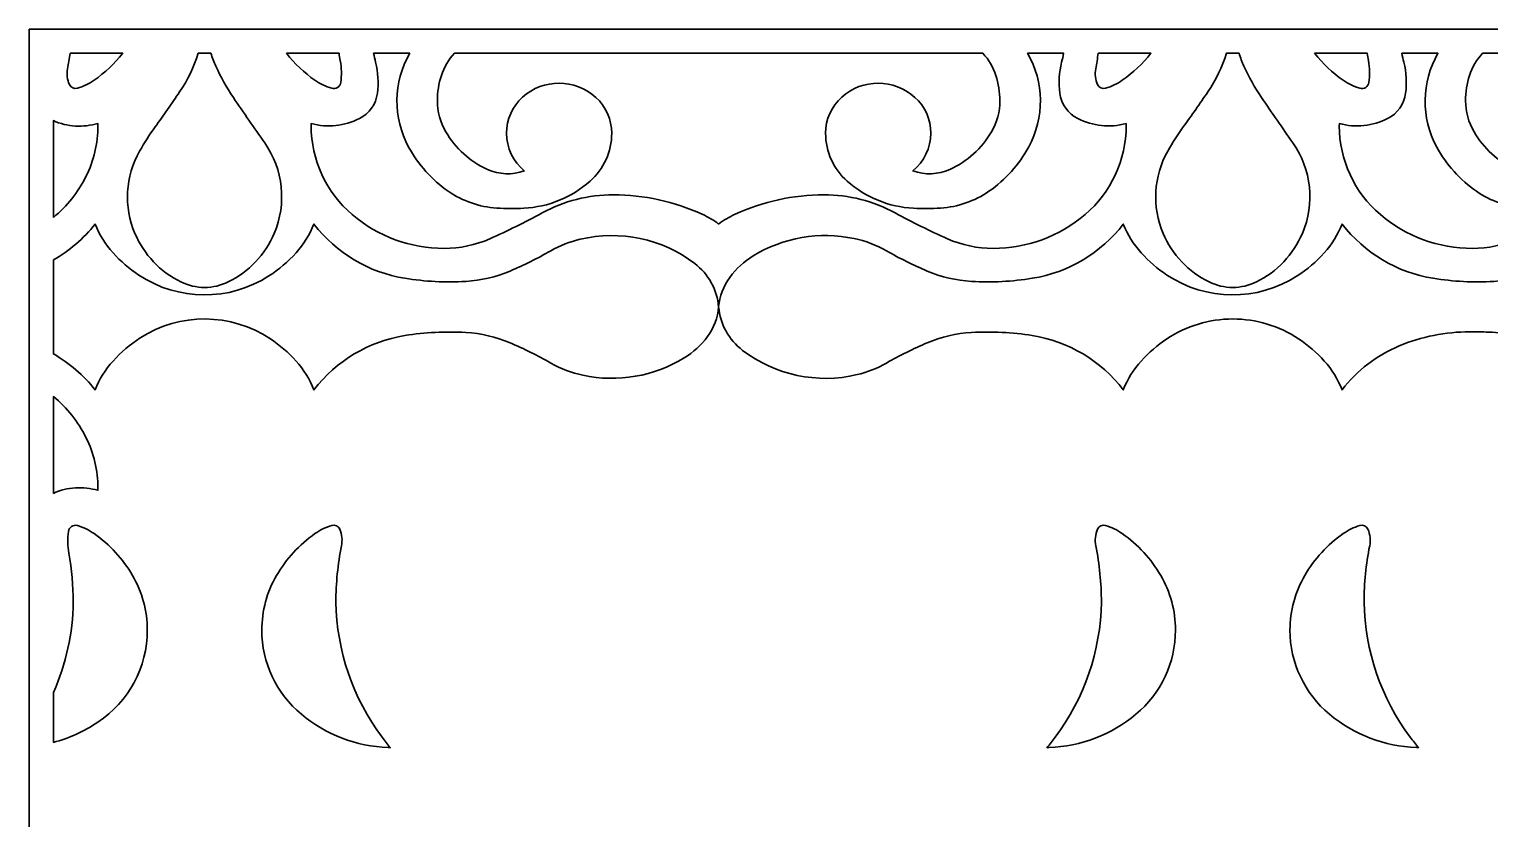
# Model space of a CAD drawing. Header units: centimetres. Extents: x -14.1 to -3.5, y -9 to -3.3.
# Drawn here: x -14.12 to -8.83, y -6.14 to -3.28 of the extents above; entities that cross this region are included whole.
import ezdxf

# ---------------------------------------------------------------- set-up
doc = ezdxf.new("R2010")
doc.units = ezdxf.units.CM
doc.header["$MEASUREMENT"] = 0
doc.layers.add('layer 1', color=7, linetype='Continuous')

msp = doc.modelspace()

# ---------------------------------------------------------------- linework, layer by layer
at = {"layer": 'layer 1', "lineweight": 30}
for points, knots in [([(-3.54042, -3.27541), (-3.54042, -3.27541), (-3.54042, -9.00021), (-3.54042, -9.00021), (-3.54042, -9.00021), (-3.54042, -9.00021), (-14.12141, -9.00021), (-14.12141, -9.00021), (-14.12141, -9.00021), (-14.12141, -9.00021), (-14.12141, -3.27541), (-14.12141, -3.27541), (-14.12141, -3.27541), (-14.12141, -3.27541), (-3.54042, -3.27541), (-3.54042, -3.27541)], [0, 0, 0, 0, 0.2, 0.2, 0.2, 0.2, 0.4, 0.4, 0.4, 0.4, 0.6, 0.6, 0.6, 0.6, 1, 1, 1, 1]), ([(-13.97342, -3.36284), (-13.97635, -3.38169), (-13.97945, -3.40051), (-13.98272, -3.4193), (-13.98272, -3.4193), (-13.98606, -3.4385), (-13.9837, -3.45825), (-13.97594, -3.47612), (-13.97594, -3.47612), (-13.97104, -3.48738), (-13.95854, -3.49322), (-13.94676, -3.48974), (-13.94676, -3.48974), (-13.92513, -3.48335), (-13.90469, -3.47348), (-13.88624, -3.4605), (-13.88624, -3.4605), (-13.84725, -3.43309), (-13.81243, -3.4002), (-13.78283, -3.36284), (-13.78283, -3.36284), (-13.78283, -3.36284), (-13.97342, -3.36284), (-13.97342, -3.36284)], [0, 0, 0, 0, 0.1428571, 0.1428571, 0.1428571, 0.1428571, 0.2857143, 0.2857143, 0.2857143, 0.2857143, 0.4285714, 0.4285714, 0.4285714, 0.4285714, 0.5714286, 0.5714286, 0.5714286, 0.5714286, 0.7142857, 0.7142857, 0.7142857, 0.7142857, 1, 1, 1, 1]), ([(-13.48628, -4.21154), (-13.45658, -4.21153), (-13.42728, -4.20471), (-13.40063, -4.19159), (-13.40063, -4.19159), (-13.32582, -4.15474), (-13.26674, -4.09234), (-13.23407, -4.01561), (-13.23407, -4.01561), (-13.18811, -3.90754), (-13.20108, -3.78351), (-13.26851, -3.68736), (-13.26851, -3.68736), (-13.30671, -3.63288), (-13.34453, -3.57813), (-13.38196, -3.52311), (-13.38196, -3.52311), (-13.40643, -3.48715), (-13.42773, -3.44913), (-13.44564, -3.40949), (-13.44564, -3.40949), (-13.4525, -3.39433), (-13.45839, -3.37875), (-13.46328, -3.36284), (-13.46328, -3.36284), (-13.46328, -3.36284), (-13.5093, -3.36284), (-13.5093, -3.36284), (-13.5093, -3.36284), (-13.52463, -3.41251), (-13.54727, -3.45965), (-13.57645, -3.50267), (-13.57645, -3.50267), (-13.60547, -3.54547), (-13.6351, -3.58785), (-13.66532, -3.62981), (-13.66532, -3.62981), (-13.68571, -3.65805), (-13.70453, -3.68739), (-13.72169, -3.7177), (-13.72169, -3.7177), (-13.77335, -3.80901), (-13.77959, -3.91908), (-13.73849, -4.01561), (-13.73849, -4.01561), (-13.70582, -4.09233), (-13.64676, -4.15476), (-13.57194, -4.19159), (-13.57194, -4.19159), (-13.54529, -4.20471), (-13.51599, -4.21154), (-13.48628, -4.21154)], [0, 0, 0, 0, 0.0714286, 0.0714286, 0.0714286, 0.0714286, 0.1428571, 0.1428571, 0.1428571, 0.1428571, 0.2142857, 0.2142857, 0.2142857, 0.2142857, 0.2857143, 0.2857143, 0.2857143, 0.2857143, 0.3571429, 0.3571429, 0.3571429, 0.3571429, 0.4285714, 0.4285714, 0.4285714, 0.4285714, 0.5, 0.5, 0.5, 0.5, 0.5714286, 0.5714286, 0.5714286, 0.5714286, 0.6428571, 0.6428571, 0.6428571, 0.6428571, 0.7142857, 0.7142857, 0.7142857, 0.7142857, 0.7857143, 0.7857143, 0.7857143, 0.7857143, 0.8571429, 0.8571429, 0.8571429, 0.8571429, 1, 1, 1, 1]), ([(-13.18975, -3.36284), (-13.16015, -3.4002), (-13.12534, -3.43308), (-13.08635, -3.4605), (-13.08635, -3.4605), (-13.06789, -3.47348), (-13.04745, -3.48335), (-13.02581, -3.48974), (-13.02581, -3.48974), (-13.0186, -3.49187), (-13.01083, -3.49074), (-13.00452, -3.48666), (-13.00452, -3.48666), (-12.99821, -3.48258), (-12.994, -3.47599), (-12.99299, -3.46855), (-12.99299, -3.46855), (-12.98937, -3.44223), (-12.98995, -3.41552), (-12.9947, -3.38939), (-12.9947, -3.38939), (-12.99633, -3.38056), (-12.99781, -3.37171), (-12.99916, -3.36284), (-12.99916, -3.36284), (-12.99916, -3.36284), (-13.18975, -3.36284), (-13.18975, -3.36284)], [0, 0, 0, 0, 0.125, 0.125, 0.125, 0.125, 0.25, 0.25, 0.25, 0.25, 0.375, 0.375, 0.375, 0.375, 0.5, 0.5, 0.5, 0.5, 0.625, 0.625, 0.625, 0.625, 0.75, 0.75, 0.75, 0.75, 1, 1, 1, 1]), ([(-11.62414, -3.98163), (-11.60555, -3.96783), (-11.58559, -3.95599), (-11.56458, -3.94629), (-11.56458, -3.94629), (-11.46374, -3.89977), (-11.35396, -3.87567), (-11.24291, -3.87567), (-11.24291, -3.87567), (-11.1526, -3.87566), (-11.06369, -3.89833), (-10.98438, -3.94155), (-10.98438, -3.94155), (-10.92267, -3.97518), (-10.85971, -4.00645), (-10.79562, -4.0353), (-10.79562, -4.0353), (-10.74336, -4.05822), (-10.68695, -4.07005), (-10.62989, -4.07005), (-10.62989, -4.07005), (-10.50779, -4.07004), (-10.38975, -4.02661), (-10.2968, -3.94743), (-10.2968, -3.94743), (-10.20236, -3.86698), (-10.14796, -3.74926), (-10.14798, -3.6252), (-10.14798, -3.6252), (-10.148, -3.62394), (-10.14805, -3.62268), (-10.14812, -3.62143), (-10.14812, -3.62143), (-10.14819, -3.62017), (-10.14826, -3.6189), (-10.14832, -3.61764), (-10.14832, -3.61764), (-10.20681, -3.63321), (-10.26903, -3.62676), (-10.32309, -3.59953), (-10.32309, -3.59953), (-10.3587, -3.58161), (-10.38309, -3.54712), (-10.38817, -3.50758), (-10.38817, -3.50758), (-10.39299, -3.47002), (-10.3908, -3.43188), (-10.38172, -3.39512), (-10.38172, -3.39512), (-10.3791, -3.38441), (-10.3767, -3.37365), (-10.37455, -3.36284), (-10.37455, -3.36284), (-10.37455, -3.36284), (-10.5053, -3.36284), (-10.5053, -3.36284), (-10.5053, -3.36284), (-10.44483, -3.46743), (-10.44318, -3.59607), (-10.50086, -3.70223), (-10.50086, -3.70223), (-10.53569, -3.76631), (-10.58506, -3.82136), (-10.64498, -3.86295), (-10.64498, -3.86295), (-10.69674, -3.89886), (-10.75737, -3.91994), (-10.82025, -3.92391), (-10.82025, -3.92391), (-10.85295, -3.92597), (-10.88575, -3.92616), (-10.91848, -3.92446), (-10.91848, -3.92446), (-11.00726, -3.91987), (-11.09191, -3.88527), (-11.15853, -3.8264), (-11.15853, -3.8264), (-11.20828, -3.78244), (-11.23677, -3.71919), (-11.23678, -3.65281), (-11.23678, -3.65281), (-11.23678, -3.60291), (-11.21558, -3.55531), (-11.17851, -3.52191), (-11.17851, -3.52191), (-11.10314, -3.45396), (-10.9884, -3.45429), (-10.91326, -3.52248), (-10.91326, -3.52248), (-10.87653, -3.55584), (-10.85558, -3.60319), (-10.85558, -3.65281), (-10.85558, -3.65281), (-10.85641, -3.7054), (-10.88003, -3.75507), (-10.92025, -3.78895), (-10.92025, -3.78895), (-10.87663, -3.80466), (-10.82864, -3.80274), (-10.78643, -3.78357), (-10.78643, -3.78357), (-10.72338, -3.75495), (-10.6708, -3.70749), (-10.63592, -3.64768), (-10.63592, -3.64768), (-10.61598, -3.61349), (-10.60547, -3.57465), (-10.60548, -3.53507), (-10.60548, -3.53507), (-10.60548, -3.50383), (-10.61034, -3.47279), (-10.61989, -3.44305), (-10.61989, -3.44305), (-10.6295, -3.41312), (-10.64567, -3.38572), (-10.66723, -3.36284), (-10.66723, -3.36284), (-10.66723, -3.36284), (-12.58104, -3.36284), (-12.58104, -3.36284), (-12.58104, -3.36284), (-12.6026, -3.38572), (-12.61877, -3.41312), (-12.6284, -3.44305), (-12.6284, -3.44305), (-12.63796, -3.47279), (-12.64283, -3.50383), (-12.64283, -3.53507), (-12.64283, -3.53507), (-12.64283, -3.57465), (-12.63233, -3.6135), (-12.61238, -3.64768), (-12.61238, -3.64768), (-12.57749, -3.70749), (-12.52491, -3.75496), (-12.46185, -3.78357), (-12.46185, -3.78357), (-12.41964, -3.80273), (-12.37164, -3.80466), (-12.32803, -3.78895), (-12.32803, -3.78895), (-12.36827, -3.75509), (-12.39187, -3.7054), (-12.39272, -3.65281), (-12.39272, -3.65281), (-12.39272, -3.6029), (-12.37152, -3.5553), (-12.33443, -3.52189), (-12.33443, -3.52189), (-12.25905, -3.45395), (-12.1443, -3.45428), (-12.06916, -3.52248), (-12.06916, -3.52248), (-12.03243, -3.55584), (-12.01149, -3.6032), (-12.01148, -3.65281), (-12.01148, -3.65281), (-12.01147, -3.7192), (-12.03999, -3.78243), (-12.08973, -3.8264), (-12.08973, -3.8264), (-12.15634, -3.88528), (-12.241, -3.91985), (-12.32979, -3.92446), (-12.32979, -3.92446), (-12.36252, -3.92616), (-12.39532, -3.92597), (-12.42802, -3.92391), (-12.42802, -3.92391), (-12.4909, -3.91995), (-12.55153, -3.89886), (-12.60329, -3.86295), (-12.60329, -3.86295), (-12.66307, -3.82146), (-12.71236, -3.76656), (-12.74719, -3.70267), (-12.74719, -3.70267), (-12.80511, -3.59645), (-12.80346, -3.4676), (-12.74294, -3.36284), (-12.74294, -3.36284), (-12.74294, -3.36284), (-12.87377, -3.36284), (-12.87377, -3.36284), (-12.87377, -3.36284), (-12.87159, -3.37365), (-12.86918, -3.38441), (-12.86655, -3.39512), (-12.86655, -3.39512), (-12.85747, -3.43188), (-12.85529, -3.47002), (-12.86011, -3.50758), (-12.86011, -3.50758), (-12.86517, -3.54713), (-12.88958, -3.5816), (-12.92519, -3.59953), (-12.92519, -3.59953), (-12.97926, -3.62677), (-13.04149, -3.6332), (-13.1, -3.61764), (-13.1, -3.61764), (-13.10004, -3.6189), (-13.1001, -3.62017), (-13.10017, -3.62143), (-13.10017, -3.62143), (-13.10025, -3.62268), (-13.1003, -3.62394), (-13.10032, -3.6252), (-13.10032, -3.6252), (-13.1003, -3.74927), (-13.04595, -3.86701), (-12.95149, -3.94744), (-12.95149, -3.94744), (-12.85853, -4.02659), (-12.7405, -4.07006), (-12.6184, -4.07005), (-12.6184, -4.07005), (-12.56134, -4.07005), (-12.50492, -4.05822), (-12.45266, -4.0353), (-12.45266, -4.0353), (-12.38858, -4.00646), (-12.32562, -3.97519), (-12.26391, -3.94155), (-12.26391, -3.94155), (-12.18462, -3.89832), (-12.09571, -3.87567), (-12.00541, -3.87567), (-12.00541, -3.87567), (-11.89434, -3.87566), (-11.78455, -3.89977), (-11.68369, -3.9463), (-11.68369, -3.9463), (-11.66268, -3.95599), (-11.64272, -3.96783), (-11.62414, -3.98163)], [0, 0, 0, 0, 0.0166667, 0.0166667, 0.0166667, 0.0166667, 0.0333333, 0.0333333, 0.0333333, 0.0333333, 0.05, 0.05, 0.05, 0.05, 0.0666667, 0.0666667, 0.0666667, 0.0666667, 0.0833333, 0.0833333, 0.0833333, 0.0833333, 0.1, 0.1, 0.1, 0.1, 0.1166667, 0.1166667, 0.1166667, 0.1166667, 0.1333333, 0.1333333, 0.1333333, 0.1333333, 0.15, 0.15, 0.15, 0.15, 0.1666667, 0.1666667, 0.1666667, 0.1666667, 0.1833333, 0.1833333, 0.1833333, 0.1833333, 0.2, 0.2, 0.2, 0.2, 0.2166667, 0.2166667, 0.2166667, 0.2166667, 0.2333333, 0.2333333, 0.2333333, 0.2333333, 0.25, 0.25, 0.25, 0.25, 0.2666667, 0.2666667, 0.2666667, 0.2666667, 0.2833333, 0.2833333, 0.2833333, 0.2833333, 0.3, 0.3, 0.3, 0.3, 0.3166667, 0.3166667, 0.3166667, 0.3166667, 0.3333333, 0.3333333, 0.3333333, 0.3333333, 0.35, 0.35, 0.35, 0.35, 0.3666667, 0.3666667, 0.3666667, 0.3666667, 0.3833333, 0.3833333, 0.3833333, 0.3833333, 0.4, 0.4, 0.4, 0.4, 0.4166667, 0.4166667, 0.4166667, 0.4166667, 0.4333333, 0.4333333, 0.4333333, 0.4333333, 0.45, 0.45, 0.45, 0.45, 0.4666667, 0.4666667, 0.4666667, 0.4666667, 0.4833333, 0.4833333, 0.4833333, 0.4833333, 0.5, 0.5, 0.5, 0.5, 0.5166667, 0.5166667, 0.5166667, 0.5166667, 0.5333333, 0.5333333, 0.5333333, 0.5333333, 0.55, 0.55, 0.55, 0.55, 0.5666667, 0.5666667, 0.5666667, 0.5666667, 0.5833333, 0.5833333, 0.5833333, 0.5833333, 0.6, 0.6, 0.6, 0.6, 0.6166667, 0.6166667, 0.6166667, 0.6166667, 0.6333333, 0.6333333, 0.6333333, 0.6333333, 0.65, 0.65, 0.65, 0.65, 0.6666667, 0.6666667, 0.6666667, 0.6666667, 0.6833333, 0.6833333, 0.6833333, 0.6833333, 0.7, 0.7, 0.7, 0.7, 0.7166667, 0.7166667, 0.7166667, 0.7166667, 0.7333333, 0.7333333, 0.7333333, 0.7333333, 0.75, 0.75, 0.75, 0.75, 0.7666667, 0.7666667, 0.7666667, 0.7666667, 0.7833333, 0.7833333, 0.7833333, 0.7833333, 0.8, 0.8, 0.8, 0.8, 0.8166667, 0.8166667, 0.8166667, 0.8166667, 0.8333333, 0.8333333, 0.8333333, 0.8333333, 0.85, 0.85, 0.85, 0.85, 0.8666667, 0.8666667, 0.8666667, 0.8666667, 0.8833333, 0.8833333, 0.8833333, 0.8833333, 0.9, 0.9, 0.9, 0.9, 0.9166667, 0.9166667, 0.9166667, 0.9166667, 0.9333333, 0.9333333, 0.9333333, 0.9333333, 0.95, 0.95, 0.95, 0.95, 0.9666667, 0.9666667, 0.9666667, 0.9666667, 1, 1, 1, 1]), ([(-10.24915, -3.36284), (-10.252, -3.3817), (-10.25508, -3.40052), (-10.25838, -3.4193), (-10.25838, -3.4193), (-10.26175, -3.4385), (-10.25942, -3.45825), (-10.25165, -3.47612), (-10.25165, -3.47612), (-10.24675, -3.48738), (-10.23425, -3.49323), (-10.22248, -3.48974), (-10.22248, -3.48974), (-10.20085, -3.48335), (-10.18042, -3.47348), (-10.16197, -3.4605), (-10.16197, -3.4605), (-10.12297, -3.43309), (-10.08814, -3.4002), (-10.05854, -3.36284), (-10.05854, -3.36284), (-10.05854, -3.36284), (-10.24915, -3.36284), (-10.24915, -3.36284)], [0, 0, 0, 0, 0.1428571, 0.1428571, 0.1428571, 0.1428571, 0.2857143, 0.2857143, 0.2857143, 0.2857143, 0.4285714, 0.4285714, 0.4285714, 0.4285714, 0.5714286, 0.5714286, 0.5714286, 0.5714286, 0.7142857, 0.7142857, 0.7142857, 0.7142857, 1, 1, 1, 1]), ([(-9.76199, -4.21154), (-9.73228, -4.21153), (-9.70298, -4.20471), (-9.67633, -4.19159), (-9.67633, -4.19159), (-9.60152, -4.15474), (-9.54245, -4.09234), (-9.50979, -4.01561), (-9.50979, -4.01561), (-9.46382, -3.90755), (-9.47679, -3.78352), (-9.54422, -3.68737), (-9.54422, -3.68737), (-9.58242, -3.63288), (-9.62024, -3.57813), (-9.65768, -3.52311), (-9.65768, -3.52311), (-9.68215, -3.48715), (-9.70346, -3.44913), (-9.72137, -3.40949), (-9.72137, -3.40949), (-9.72821, -3.39432), (-9.7341, -3.37874), (-9.739, -3.36284), (-9.739, -3.36284), (-9.739, -3.36284), (-9.78502, -3.36284), (-9.78502, -3.36284), (-9.78502, -3.36284), (-9.80026, -3.41255), (-9.82288, -3.4597), (-9.8521, -3.50271), (-9.8521, -3.50271), (-9.88117, -3.54548), (-9.91081, -3.58785), (-9.94104, -3.62981), (-9.94104, -3.62981), (-9.96143, -3.65805), (-9.98025, -3.68739), (-9.99741, -3.7177), (-9.99741, -3.7177), (-10.0491, -3.809), (-10.05534, -3.91908), (-10.01423, -4.01561), (-10.01423, -4.01561), (-9.98153, -4.09233), (-9.92246, -4.15475), (-9.84764, -4.19159), (-9.84764, -4.19159), (-9.82099, -4.20471), (-9.7917, -4.21154), (-9.76199, -4.21154)], [0, 0, 0, 0, 0.0714286, 0.0714286, 0.0714286, 0.0714286, 0.1428571, 0.1428571, 0.1428571, 0.1428571, 0.2142857, 0.2142857, 0.2142857, 0.2142857, 0.2857143, 0.2857143, 0.2857143, 0.2857143, 0.3571429, 0.3571429, 0.3571429, 0.3571429, 0.4285714, 0.4285714, 0.4285714, 0.4285714, 0.5, 0.5, 0.5, 0.5, 0.5714286, 0.5714286, 0.5714286, 0.5714286, 0.6428571, 0.6428571, 0.6428571, 0.6428571, 0.7142857, 0.7142857, 0.7142857, 0.7142857, 0.7857143, 0.7857143, 0.7857143, 0.7857143, 0.8571429, 0.8571429, 0.8571429, 0.8571429, 1, 1, 1, 1]), ([(-9.46544, -3.36284), (-9.43586, -3.40021), (-9.40104, -3.4331), (-9.36204, -3.4605), (-9.36204, -3.4605), (-9.34359, -3.47348), (-9.32315, -3.48335), (-9.30152, -3.48974), (-9.30152, -3.48974), (-9.29431, -3.49187), (-9.28653, -3.49074), (-9.28022, -3.48666), (-9.28022, -3.48666), (-9.27391, -3.48257), (-9.2697, -3.47598), (-9.26869, -3.46854), (-9.26869, -3.46854), (-9.26507, -3.44222), (-9.26566, -3.41551), (-9.27044, -3.38939), (-9.27044, -3.38939), (-9.27202, -3.38056), (-9.2735, -3.3717), (-9.27486, -3.36284), (-9.27486, -3.36284), (-9.27486, -3.36284), (-9.46544, -3.36284), (-9.46544, -3.36284)], [0, 0, 0, 0, 0.125, 0.125, 0.125, 0.125, 0.25, 0.25, 0.25, 0.25, 0.375, 0.375, 0.375, 0.375, 0.5, 0.5, 0.5, 0.5, 0.625, 0.625, 0.625, 0.625, 0.75, 0.75, 0.75, 0.75, 1, 1, 1, 1]), ([(-7.89985, -3.98163), (-7.88126, -3.96783), (-7.86129, -3.95598), (-7.84027, -3.94628), (-7.84027, -3.94628), (-7.73944, -3.89976), (-7.62967, -3.87567), (-7.51863, -3.87567), (-7.51863, -3.87567), (-7.42831, -3.87566), (-7.3394, -3.89833), (-7.2601, -3.94155), (-7.2601, -3.94155), (-7.19839, -3.97518), (-7.13542, -4.00646), (-7.07133, -4.0353), (-7.07133, -4.0353), (-7.01908, -4.05822), (-6.96266, -4.07005), (-6.9056, -4.07005), (-6.9056, -4.07005), (-6.7835, -4.07004), (-6.66546, -4.02661), (-6.57252, -3.94743), (-6.57252, -3.94743), (-6.47808, -3.86698), (-6.42368, -3.74926), (-6.4237, -3.6252), (-6.4237, -3.6252), (-6.42372, -3.62394), (-6.42376, -3.62268), (-6.42383, -3.62143), (-6.42383, -3.62143), (-6.4239, -3.62017), (-6.42396, -3.6189), (-6.424, -3.61764), (-6.424, -3.61764), (-6.48251, -3.63321), (-6.54473, -3.62676), (-6.5988, -3.59953), (-6.5988, -3.59953), (-6.63441, -3.58161), (-6.65881, -3.54713), (-6.66389, -3.50759), (-6.66389, -3.50759), (-6.66872, -3.47002), (-6.66653, -3.43188), (-6.65746, -3.39512), (-6.65746, -3.39512), (-6.65482, -3.38441), (-6.65242, -3.37365), (-6.65024, -3.36284), (-6.65024, -3.36284), (-6.65024, -3.36284), (-6.78103, -3.36284), (-6.78103, -3.36284), (-6.78103, -3.36284), (-6.72049, -3.46758), (-6.71893, -3.5964), (-6.77679, -3.70264), (-6.77679, -3.70264), (-6.81161, -3.76654), (-6.8609, -3.82145), (-6.92068, -3.86295), (-6.92068, -3.86295), (-6.97245, -3.89886), (-7.03308, -3.91994), (-7.09596, -3.92391), (-7.09596, -3.92391), (-7.12867, -3.92597), (-7.16147, -3.92616), (-7.19419, -3.92446), (-7.19419, -3.92446), (-7.28298, -3.91987), (-7.36763, -3.88527), (-7.43425, -3.8264), (-7.43425, -3.8264), (-7.48399, -3.78244), (-7.51249, -3.71919), (-7.51249, -3.65281), (-7.51249, -3.65281), (-7.5125, -3.60291), (-7.4913, -3.55531), (-7.45422, -3.52191), (-7.45422, -3.52191), (-7.37884, -3.45398), (-7.26411, -3.4543), (-7.18896, -3.52248), (-7.18896, -3.52248), (-7.15222, -3.55583), (-7.13126, -3.60319), (-7.13126, -3.65281), (-7.13126, -3.65281), (-7.13211, -3.70539), (-7.15572, -3.75506), (-7.19594, -3.78895), (-7.19594, -3.78895), (-7.15232, -3.80466), (-7.10433, -3.80274), (-7.06212, -3.78357), (-7.06212, -3.78357), (-6.99908, -3.75495), (-6.94651, -3.70749), (-6.91162, -3.64768), (-6.91162, -3.64768), (-6.89168, -3.61349), (-6.88118, -3.57465), (-6.88118, -3.53507), (-6.88118, -3.53507), (-6.88118, -3.50383), (-6.88604, -3.47279), (-6.8956, -3.44305), (-6.8956, -3.44305), (-6.90522, -3.41311), (-6.92139, -3.38572), (-6.94296, -3.36284), (-6.94296, -3.36284), (-6.94296, -3.36284), (-8.85675, -3.36284), (-8.85675, -3.36284), (-8.85675, -3.36284), (-8.87832, -3.38571), (-8.89449, -3.41311), (-8.90411, -3.44304), (-8.90411, -3.44304), (-8.91366, -3.47279), (-8.91853, -3.50383), (-8.91853, -3.53507), (-8.91853, -3.53507), (-8.91852, -3.57465), (-8.90802, -3.6135), (-8.88808, -3.64768), (-8.88808, -3.64768), (-8.85319, -3.70748), (-8.80062, -3.75495), (-8.73758, -3.78357), (-8.73758, -3.78357), (-8.69537, -3.80273), (-8.64738, -3.80467), (-8.60376, -3.78895), (-8.60376, -3.78895), (-8.64399, -3.75507), (-8.66758, -3.70539), (-8.66845, -3.65281), (-8.66845, -3.65281), (-8.66845, -3.6029), (-8.64725, -3.55529), (-8.61016, -3.52189), (-8.61016, -3.52189), (-8.53477, -3.45393), (-8.42002, -3.45427), (-8.34487, -3.52249), (-8.34487, -3.52249), (-8.30816, -3.55585), (-8.28722, -3.6032), (-8.28721, -3.65281), (-8.28721, -3.65281), (-8.2872, -3.71919), (-8.31572, -3.78243), (-8.36546, -3.8264), (-8.36546, -3.8264), (-8.43207, -3.88528), (-8.51673, -3.91985), (-8.60552, -3.92446), (-8.60552, -3.92446), (-8.63824, -3.92616), (-8.67104, -3.92597), (-8.70375, -3.92391), (-8.70375, -3.92391), (-8.76663, -3.91995), (-8.82725, -3.89886), (-8.87902, -3.86295), (-8.87902, -3.86295), (-8.93881, -3.82145), (-8.9881, -3.76654), (-9.02294, -3.70263), (-9.02294, -3.70263), (-9.08086, -3.59642), (-9.0792, -3.46759), (-9.01867, -3.36284), (-9.01867, -3.36284), (-9.01867, -3.36284), (-9.14947, -3.36284), (-9.14947, -3.36284), (-9.14947, -3.36284), (-9.14731, -3.37365), (-9.14491, -3.38441), (-9.14227, -3.39512), (-9.14227, -3.39512), (-9.13319, -3.43188), (-9.13101, -3.47002), (-9.13582, -3.50758), (-9.13582, -3.50758), (-9.14089, -3.54713), (-9.1653, -3.58159), (-9.2009, -3.59953), (-9.2009, -3.59953), (-9.25496, -3.62677), (-9.31718, -3.6332), (-9.37567, -3.61764), (-9.37567, -3.61764), (-9.37574, -3.6189), (-9.37581, -3.62017), (-9.37589, -3.62143), (-9.37589, -3.62143), (-9.37597, -3.62268), (-9.37602, -3.62394), (-9.37604, -3.6252), (-9.37604, -3.6252), (-9.37602, -3.74927), (-9.32167, -3.86701), (-9.2272, -3.94744), (-9.2272, -3.94744), (-9.13423, -4.0266), (-9.0162, -4.07006), (-8.8941, -4.07005), (-8.8941, -4.07005), (-8.83705, -4.07005), (-8.78064, -4.05822), (-8.7284, -4.0353), (-8.7284, -4.0353), (-8.66431, -4.00646), (-8.60134, -3.97519), (-8.53963, -3.94156), (-8.53963, -3.94156), (-8.46033, -3.89832), (-8.37141, -3.87567), (-8.28109, -3.87567), (-8.28109, -3.87567), (-8.17003, -3.87566), (-8.06025, -3.89977), (-7.9594, -3.9463), (-7.9594, -3.9463), (-7.93838, -3.95599), (-7.91843, -3.96783), (-7.89985, -3.98163)], [0, 0, 0, 0, 0.0166667, 0.0166667, 0.0166667, 0.0166667, 0.0333333, 0.0333333, 0.0333333, 0.0333333, 0.05, 0.05, 0.05, 0.05, 0.0666667, 0.0666667, 0.0666667, 0.0666667, 0.0833333, 0.0833333, 0.0833333, 0.0833333, 0.1, 0.1, 0.1, 0.1, 0.1166667, 0.1166667, 0.1166667, 0.1166667, 0.1333333, 0.1333333, 0.1333333, 0.1333333, 0.15, 0.15, 0.15, 0.15, 0.1666667, 0.1666667, 0.1666667, 0.1666667, 0.1833333, 0.1833333, 0.1833333, 0.1833333, 0.2, 0.2, 0.2, 0.2, 0.2166667, 0.2166667, 0.2166667, 0.2166667, 0.2333333, 0.2333333, 0.2333333, 0.2333333, 0.25, 0.25, 0.25, 0.25, 0.2666667, 0.2666667, 0.2666667, 0.2666667, 0.2833333, 0.2833333, 0.2833333, 0.2833333, 0.3, 0.3, 0.3, 0.3, 0.3166667, 0.3166667, 0.3166667, 0.3166667, 0.3333333, 0.3333333, 0.3333333, 0.3333333, 0.35, 0.35, 0.35, 0.35, 0.3666667, 0.3666667, 0.3666667, 0.3666667, 0.3833333, 0.3833333, 0.3833333, 0.3833333, 0.4, 0.4, 0.4, 0.4, 0.4166667, 0.4166667, 0.4166667, 0.4166667, 0.4333333, 0.4333333, 0.4333333, 0.4333333, 0.45, 0.45, 0.45, 0.45, 0.4666667, 0.4666667, 0.4666667, 0.4666667, 0.4833333, 0.4833333, 0.4833333, 0.4833333, 0.5, 0.5, 0.5, 0.5, 0.5166667, 0.5166667, 0.5166667, 0.5166667, 0.5333333, 0.5333333, 0.5333333, 0.5333333, 0.55, 0.55, 0.55, 0.55, 0.5666667, 0.5666667, 0.5666667, 0.5666667, 0.5833333, 0.5833333, 0.5833333, 0.5833333, 0.6, 0.6, 0.6, 0.6, 0.6166667, 0.6166667, 0.6166667, 0.6166667, 0.6333333, 0.6333333, 0.6333333, 0.6333333, 0.65, 0.65, 0.65, 0.65, 0.6666667, 0.6666667, 0.6666667, 0.6666667, 0.6833333, 0.6833333, 0.6833333, 0.6833333, 0.7, 0.7, 0.7, 0.7, 0.7166667, 0.7166667, 0.7166667, 0.7166667, 0.7333333, 0.7333333, 0.7333333, 0.7333333, 0.75, 0.75, 0.75, 0.75, 0.7666667, 0.7666667, 0.7666667, 0.7666667, 0.7833333, 0.7833333, 0.7833333, 0.7833333, 0.8, 0.8, 0.8, 0.8, 0.8166667, 0.8166667, 0.8166667, 0.8166667, 0.8333333, 0.8333333, 0.8333333, 0.8333333, 0.85, 0.85, 0.85, 0.85, 0.8666667, 0.8666667, 0.8666667, 0.8666667, 0.8833333, 0.8833333, 0.8833333, 0.8833333, 0.9, 0.9, 0.9, 0.9, 0.9166667, 0.9166667, 0.9166667, 0.9166667, 0.9333333, 0.9333333, 0.9333333, 0.9333333, 0.95, 0.95, 0.95, 0.95, 0.9666667, 0.9666667, 0.9666667, 0.9666667, 1, 1, 1, 1]), ([(-14.03395, -3.9576), (-13.98462, -3.91707), (-13.94438, -3.86664), (-13.91582, -3.80954), (-13.91582, -3.80954), (-13.88718, -3.7523), (-13.87228, -3.6892), (-13.87228, -3.6252), (-13.87228, -3.6252), (-13.8723, -3.62394), (-13.87234, -3.62268), (-13.87242, -3.62143), (-13.87242, -3.62143), (-13.87249, -3.62017), (-13.87254, -3.6189), (-13.87258, -3.61764), (-13.87258, -3.61764), (-13.89919, -3.62474), (-13.92673, -3.62771), (-13.95424, -3.62643), (-13.95424, -3.62643), (-13.98186, -3.62515), (-14.00895, -3.61841), (-14.03395, -3.60661), (-14.03395, -3.60661), (-14.03395, -3.60661), (-14.03395, -3.9576), (-14.03395, -3.9576)], [0, 0, 0, 0, 0.125, 0.125, 0.125, 0.125, 0.25, 0.25, 0.25, 0.25, 0.375, 0.375, 0.375, 0.375, 0.5, 0.5, 0.5, 0.5, 0.625, 0.625, 0.625, 0.625, 0.75, 0.75, 0.75, 0.75, 1, 1, 1, 1]), ([(-11.62414, -4.28228), (-11.62956, -4.21996), (-11.66097, -4.16286), (-11.71072, -4.12494), (-11.71072, -4.12494), (-11.82883, -4.03491), (-11.98095, -4.00255), (-12.12545, -4.03681), (-12.12545, -4.03681), (-12.16286, -4.04567), (-12.1988, -4.05985), (-12.23219, -4.07892), (-12.23219, -4.07892), (-12.27993, -4.10621), (-12.32924, -4.13067), (-12.37985, -4.15217), (-12.37985, -4.15217), (-12.43079, -4.17381), (-12.4851, -4.1865), (-12.54035, -4.18968), (-12.54035, -4.18968), (-12.61387, -4.19391), (-12.68763, -4.19017), (-12.76034, -4.17853), (-12.76034, -4.17853), (-12.89133, -4.15758), (-13.00935, -4.08706), (-13.08992, -3.98167), (-13.08992, -3.98167), (-13.1052, -4.02008), (-13.12716, -4.05549), (-13.15478, -4.08625), (-13.15478, -4.08625), (-13.18361, -4.11835), (-13.2166, -4.14647), (-13.25285, -4.16987), (-13.25285, -4.16987), (-13.39668, -4.26272), (-13.58205, -4.2614), (-13.72468, -4.16672), (-13.72468, -4.16672), (-13.75898, -4.14393), (-13.79027, -4.11689), (-13.81779, -4.08625), (-13.81779, -4.08625), (-13.84541, -4.0555), (-13.86737, -4.02008), (-13.88265, -3.98167), (-13.88265, -3.98167), (-13.92424, -4.03444), (-13.97562, -4.07872), (-14.03395, -4.11209), (-14.03395, -4.11209), (-14.03395, -4.11209), (-14.03395, -4.45248), (-14.03395, -4.45248), (-14.03395, -4.45248), (-13.97563, -4.48585), (-13.92425, -4.53014), (-13.88265, -4.58291), (-13.88265, -4.58291), (-13.86737, -4.54449), (-13.84541, -4.50907), (-13.81779, -4.47832), (-13.81779, -4.47832), (-13.78896, -4.44621), (-13.75597, -4.41808), (-13.71971, -4.39468), (-13.71971, -4.39468), (-13.57588, -4.30183), (-13.39051, -4.30314), (-13.24789, -4.39784), (-13.24789, -4.39784), (-13.21359, -4.42063), (-13.1823, -4.44767), (-13.15478, -4.47832), (-13.15478, -4.47832), (-13.12716, -4.50908), (-13.1052, -4.5445), (-13.08992, -4.58291), (-13.08992, -4.58291), (-13.00936, -4.47751), (-12.89132, -4.40703), (-12.76033, -4.38605), (-12.76033, -4.38605), (-12.68763, -4.3744), (-12.61386, -4.37067), (-12.54035, -4.37489), (-12.54035, -4.37489), (-12.4851, -4.37807), (-12.43079, -4.39076), (-12.37985, -4.41239), (-12.37985, -4.41239), (-12.32924, -4.43388), (-12.27993, -4.45833), (-12.23219, -4.48561), (-12.23219, -4.48561), (-12.19587, -4.50638), (-12.15655, -4.52137), (-12.11562, -4.53005), (-12.11562, -4.53005), (-11.98972, -4.55673), (-11.85848, -4.53421), (-11.74871, -4.46704), (-11.74871, -4.46704), (-11.71583, -4.44692), (-11.68721, -4.42059), (-11.66443, -4.38949), (-11.66443, -4.38949), (-11.64144, -4.35811), (-11.6275, -4.32104), (-11.62414, -4.28228)], [0, 0, 0, 0, 0.0344828, 0.0344828, 0.0344828, 0.0344828, 0.0689655, 0.0689655, 0.0689655, 0.0689655, 0.1034483, 0.1034483, 0.1034483, 0.1034483, 0.137931, 0.137931, 0.137931, 0.137931, 0.1724138, 0.1724138, 0.1724138, 0.1724138, 0.2068966, 0.2068966, 0.2068966, 0.2068966, 0.2413793, 0.2413793, 0.2413793, 0.2413793, 0.2758621, 0.2758621, 0.2758621, 0.2758621, 0.3103448, 0.3103448, 0.3103448, 0.3103448, 0.3448276, 0.3448276, 0.3448276, 0.3448276, 0.3793103, 0.3793103, 0.3793103, 0.3793103, 0.4137931, 0.4137931, 0.4137931, 0.4137931, 0.4482759, 0.4482759, 0.4482759, 0.4482759, 0.4827586, 0.4827586, 0.4827586, 0.4827586, 0.5172414, 0.5172414, 0.5172414, 0.5172414, 0.5517241, 0.5517241, 0.5517241, 0.5517241, 0.5862069, 0.5862069, 0.5862069, 0.5862069, 0.6206897, 0.6206897, 0.6206897, 0.6206897, 0.6551724, 0.6551724, 0.6551724, 0.6551724, 0.6896552, 0.6896552, 0.6896552, 0.6896552, 0.7241379, 0.7241379, 0.7241379, 0.7241379, 0.7586207, 0.7586207, 0.7586207, 0.7586207, 0.7931034, 0.7931034, 0.7931034, 0.7931034, 0.8275862, 0.8275862, 0.8275862, 0.8275862, 0.862069, 0.862069, 0.862069, 0.862069, 0.8965517, 0.8965517, 0.8965517, 0.8965517, 0.9310345, 0.9310345, 0.9310345, 0.9310345, 1, 1, 1, 1]), ([(-9.76199, -4.32587), (-9.67719, -4.32586), (-9.59424, -4.35092), (-9.5236, -4.39784), (-9.5236, -4.39784), (-9.4893, -4.42063), (-9.45802, -4.44767), (-9.43051, -4.47832), (-9.43051, -4.47832), (-9.40289, -4.50908), (-9.38093, -4.5445), (-9.36566, -4.58291), (-9.36566, -4.58291), (-9.31194, -4.51265), (-9.24067, -4.45772), (-9.15906, -4.42364), (-9.15906, -4.42364), (-9.07804, -4.38981), (-8.99108, -4.37239), (-8.90328, -4.37239), (-8.90328, -4.37239), (-8.88083, -4.37239), (-8.85839, -4.3728), (-8.83596, -4.37363), (-8.83596, -4.37363), (-8.76572, -4.37621), (-8.69664, -4.39255), (-8.63268, -4.42169), (-8.63268, -4.42169), (-8.59505, -4.43884), (-8.55823, -4.45775), (-8.52237, -4.47834), (-8.52237, -4.47834), (-8.45079, -4.51943), (-8.36974, -4.54105), (-8.28721, -4.54105), (-8.28721, -4.54105), (-8.17832, -4.54104), (-8.07252, -4.50525), (-7.98601, -4.43912), (-7.98601, -4.43912), (-7.93651, -4.40126), (-7.90523, -4.34437), (-7.89985, -4.28228), (-7.89985, -4.28228), (-7.90527, -4.21996), (-7.93667, -4.16285), (-7.98643, -4.12493), (-7.98643, -4.12493), (-8.10454, -4.03491), (-8.25666, -4.00254), (-8.40116, -4.0368), (-8.40116, -4.0368), (-8.43857, -4.04567), (-8.4745, -4.05985), (-8.50788, -4.07892), (-8.50788, -4.07892), (-8.55562, -4.10621), (-8.60494, -4.13067), (-8.65555, -4.15216), (-8.65555, -4.15216), (-8.7065, -4.1738), (-8.76081, -4.18649), (-8.81607, -4.18967), (-8.81607, -4.18967), (-8.88958, -4.19391), (-8.96334, -4.19017), (-9.03605, -4.17852), (-9.03605, -4.17852), (-9.16704, -4.15756), (-9.28507, -4.08704), (-9.36566, -3.98167), (-9.36566, -3.98167), (-9.38093, -4.02008), (-9.40289, -4.05549), (-9.43051, -4.08625), (-9.43051, -4.08625), (-9.45934, -4.11836), (-9.49233, -4.14648), (-9.52859, -4.16988), (-9.52859, -4.16988), (-9.67241, -4.26272), (-9.85777, -4.2614), (-10.00039, -4.16672), (-10.00039, -4.16672), (-10.0347, -4.14393), (-10.06599, -4.11689), (-10.09351, -4.08625), (-10.09351, -4.08625), (-10.12113, -4.0555), (-10.14309, -4.02008), (-10.15836, -3.98167), (-10.15836, -3.98167), (-10.23891, -4.08708), (-10.35695, -4.15756), (-10.48794, -4.17853), (-10.48794, -4.17853), (-10.56065, -4.19017), (-10.63442, -4.1939), (-10.70794, -4.18967), (-10.70794, -4.18967), (-10.76319, -4.1865), (-10.81751, -4.1738), (-10.86845, -4.15216), (-10.86845, -4.15216), (-10.91907, -4.13067), (-10.96838, -4.10621), (-11.01613, -4.07892), (-11.01613, -4.07892), (-11.05268, -4.05804), (-11.09226, -4.04299), (-11.13346, -4.03432), (-11.13346, -4.03432), (-11.25912, -4.0079), (-11.39004, -4.03048), (-11.49956, -4.09751), (-11.49956, -4.09751), (-11.53244, -4.11763), (-11.56106, -4.14397), (-11.58384, -4.17507), (-11.58384, -4.17507), (-11.60684, -4.20645), (-11.62077, -4.24352), (-11.62414, -4.28228), (-11.62414, -4.28228), (-11.61872, -4.34459), (-11.58731, -4.4017), (-11.53756, -4.43961), (-11.53756, -4.43961), (-11.41944, -4.52961), (-11.26733, -4.56198), (-11.12283, -4.52774), (-11.12283, -4.52774), (-11.08542, -4.51888), (-11.04949, -4.5047), (-11.01613, -4.48561), (-11.01613, -4.48561), (-10.96838, -4.45833), (-10.91906, -4.43388), (-10.86845, -4.41239), (-10.86845, -4.41239), (-10.8175, -4.39076), (-10.76319, -4.37807), (-10.70794, -4.37489), (-10.70794, -4.37489), (-10.63442, -4.37066), (-10.56066, -4.3744), (-10.48795, -4.38604), (-10.48795, -4.38604), (-10.35695, -4.407), (-10.23894, -4.47752), (-10.15836, -4.58291), (-10.15836, -4.58291), (-10.14309, -4.54449), (-10.12113, -4.50907), (-10.09351, -4.47831), (-10.09351, -4.47831), (-10.06599, -4.44767), (-10.0347, -4.42063), (-10.00039, -4.39784), (-10.00039, -4.39784), (-9.92976, -4.35091), (-9.84679, -4.32587), (-9.76199, -4.32587)], [0, 0, 0, 0, 0.0238095, 0.0238095, 0.0238095, 0.0238095, 0.047619, 0.047619, 0.047619, 0.047619, 0.0714286, 0.0714286, 0.0714286, 0.0714286, 0.0952381, 0.0952381, 0.0952381, 0.0952381, 0.1190476, 0.1190476, 0.1190476, 0.1190476, 0.1428571, 0.1428571, 0.1428571, 0.1428571, 0.1666667, 0.1666667, 0.1666667, 0.1666667, 0.1904762, 0.1904762, 0.1904762, 0.1904762, 0.2142857, 0.2142857, 0.2142857, 0.2142857, 0.2380952, 0.2380952, 0.2380952, 0.2380952, 0.2619048, 0.2619048, 0.2619048, 0.2619048, 0.2857143, 0.2857143, 0.2857143, 0.2857143, 0.3095238, 0.3095238, 0.3095238, 0.3095238, 0.3333333, 0.3333333, 0.3333333, 0.3333333, 0.3571429, 0.3571429, 0.3571429, 0.3571429, 0.3809524, 0.3809524, 0.3809524, 0.3809524, 0.4047619, 0.4047619, 0.4047619, 0.4047619, 0.4285714, 0.4285714, 0.4285714, 0.4285714, 0.452381, 0.452381, 0.452381, 0.452381, 0.4761905, 0.4761905, 0.4761905, 0.4761905, 0.5, 0.5, 0.5, 0.5, 0.5238095, 0.5238095, 0.5238095, 0.5238095, 0.547619, 0.547619, 0.547619, 0.547619, 0.5714286, 0.5714286, 0.5714286, 0.5714286, 0.5952381, 0.5952381, 0.5952381, 0.5952381, 0.6190476, 0.6190476, 0.6190476, 0.6190476, 0.6428571, 0.6428571, 0.6428571, 0.6428571, 0.6666667, 0.6666667, 0.6666667, 0.6666667, 0.6904762, 0.6904762, 0.6904762, 0.6904762, 0.7142857, 0.7142857, 0.7142857, 0.7142857, 0.7380952, 0.7380952, 0.7380952, 0.7380952, 0.7619048, 0.7619048, 0.7619048, 0.7619048, 0.7857143, 0.7857143, 0.7857143, 0.7857143, 0.8095238, 0.8095238, 0.8095238, 0.8095238, 0.8333333, 0.8333333, 0.8333333, 0.8333333, 0.8571429, 0.8571429, 0.8571429, 0.8571429, 0.8809524, 0.8809524, 0.8809524, 0.8809524, 0.9047619, 0.9047619, 0.9047619, 0.9047619, 0.9285714, 0.9285714, 0.9285714, 0.9285714, 0.952381, 0.952381, 0.952381, 0.952381, 1, 1, 1, 1]), ([(-14.03395, -4.95796), (-14.00895, -4.94615), (-13.98186, -4.93942), (-13.95424, -4.93814), (-13.95424, -4.93814), (-13.92674, -4.93687), (-13.89919, -4.93983), (-13.87258, -4.9469), (-13.87258, -4.9469), (-13.87254, -4.94564), (-13.87249, -4.94439), (-13.87242, -4.94314), (-13.87242, -4.94314), (-13.87234, -4.94188), (-13.8723, -4.94063), (-13.87228, -4.93937), (-13.87228, -4.93937), (-13.87228, -4.87536), (-13.88718, -4.81227), (-13.91581, -4.75502), (-13.91581, -4.75502), (-13.94437, -4.69792), (-13.98461, -4.64749), (-14.03395, -4.60697), (-14.03395, -4.60697), (-14.03395, -4.60697), (-14.03395, -4.95796), (-14.03395, -4.95796)], [0, 0, 0, 0, 0.125, 0.125, 0.125, 0.125, 0.25, 0.25, 0.25, 0.25, 0.375, 0.375, 0.375, 0.375, 0.5, 0.5, 0.5, 0.5, 0.625, 0.625, 0.625, 0.625, 0.75, 0.75, 0.75, 0.75, 1, 1, 1, 1]), ([(-14.03395, -5.86098), (-13.9767, -5.84529), (-13.92233, -5.8206), (-13.87286, -5.7878), (-13.87286, -5.7878), (-13.76092, -5.71355), (-13.69363, -5.5883), (-13.69366, -5.45398), (-13.69366, -5.45398), (-13.69366, -5.38424), (-13.71214, -5.31577), (-13.74723, -5.2555), (-13.74723, -5.2555), (-13.78212, -5.19559), (-13.82953, -5.14393), (-13.88624, -5.10404), (-13.88624, -5.10404), (-13.9047, -5.09107), (-13.92513, -5.0812), (-13.94677, -5.07482), (-13.94677, -5.07482), (-13.95397, -5.0727), (-13.96174, -5.07382), (-13.96805, -5.0779), (-13.96805, -5.0779), (-13.97435, -5.08198), (-13.97856, -5.08857), (-13.97958, -5.09601), (-13.97958, -5.09601), (-13.9832, -5.12232), (-13.98263, -5.14903), (-13.97788, -5.17516), (-13.97788, -5.17516), (-13.96734, -5.23358), (-13.96204, -5.29285), (-13.96204, -5.35222), (-13.96204, -5.35222), (-13.9632, -5.46524), (-13.98769, -5.57685), (-14.03395, -5.67999), (-14.03395, -5.67999), (-14.03395, -5.67999), (-14.03395, -5.86098), (-14.03395, -5.86098)], [0, 0, 0, 0, 0.0833333, 0.0833333, 0.0833333, 0.0833333, 0.1666667, 0.1666667, 0.1666667, 0.1666667, 0.25, 0.25, 0.25, 0.25, 0.3333333, 0.3333333, 0.3333333, 0.3333333, 0.4166667, 0.4166667, 0.4166667, 0.4166667, 0.5, 0.5, 0.5, 0.5, 0.5833333, 0.5833333, 0.5833333, 0.5833333, 0.6666667, 0.6666667, 0.6666667, 0.6666667, 0.75, 0.75, 0.75, 0.75, 0.8333333, 0.8333333, 0.8333333, 0.8333333, 1, 1, 1, 1]), ([(-12.843, -5.84241), (-12.94907, -5.70078), (-13.0077, -5.52915), (-13.01053, -5.35222), (-13.01053, -5.35222), (-13.01053, -5.28364), (-13.00375, -5.21522), (-12.99029, -5.14797), (-12.99029, -5.14797), (-12.98628, -5.12794), (-12.98849, -5.10717), (-12.99663, -5.08844), (-12.99663, -5.08844), (-13.00153, -5.07718), (-13.01403, -5.07133), (-13.02581, -5.07481), (-13.02581, -5.07481), (-13.04745, -5.0812), (-13.06789, -5.09107), (-13.08635, -5.10404), (-13.08635, -5.10404), (-13.14306, -5.14394), (-13.19046, -5.19559), (-13.22534, -5.25551), (-13.22534, -5.25551), (-13.26043, -5.31578), (-13.27891, -5.38424), (-13.27891, -5.45398), (-13.27891, -5.45398), (-13.27889, -5.57193), (-13.22644, -5.68367), (-13.13567, -5.75897), (-13.13567, -5.75897), (-13.04686, -5.83265), (-12.93633, -5.87502), (-12.82103, -5.87953), (-12.82103, -5.87953), (-12.81842, -5.87963), (-12.81581, -5.87978), (-12.81321, -5.87996), (-12.81321, -5.87996), (-12.82351, -5.86774), (-12.83344, -5.85522), (-12.843, -5.84241)], [0, 0, 0, 0, 0.0833333, 0.0833333, 0.0833333, 0.0833333, 0.1666667, 0.1666667, 0.1666667, 0.1666667, 0.25, 0.25, 0.25, 0.25, 0.3333333, 0.3333333, 0.3333333, 0.3333333, 0.4166667, 0.4166667, 0.4166667, 0.4166667, 0.5, 0.5, 0.5, 0.5, 0.5833333, 0.5833333, 0.5833333, 0.5833333, 0.6666667, 0.6666667, 0.6666667, 0.6666667, 0.75, 0.75, 0.75, 0.75, 0.8333333, 0.8333333, 0.8333333, 0.8333333, 1, 1, 1, 1]), ([(-10.40526, -5.84241), (-10.29916, -5.70071), (-10.24055, -5.52922), (-10.23776, -5.35222), (-10.23776, -5.35222), (-10.23776, -5.28363), (-10.24454, -5.21521), (-10.25799, -5.14795), (-10.25799, -5.14795), (-10.262, -5.12793), (-10.25978, -5.10716), (-10.25165, -5.08844), (-10.25165, -5.08844), (-10.24677, -5.07719), (-10.23425, -5.07135), (-10.22248, -5.07482), (-10.22248, -5.07482), (-10.20086, -5.0812), (-10.18042, -5.09108), (-10.16197, -5.10404), (-10.16197, -5.10404), (-10.10527, -5.14392), (-10.05783, -5.1956), (-10.02295, -5.2555), (-10.02295, -5.2555), (-9.98786, -5.31575), (-9.96937, -5.38426), (-9.96937, -5.45398), (-9.96937, -5.45398), (-9.96935, -5.57186), (-10.02191, -5.6837), (-10.11262, -5.75898), (-10.11262, -5.75898), (-10.20139, -5.83263), (-10.31203, -5.875), (-10.42729, -5.87953), (-10.42729, -5.87953), (-10.42989, -5.87964), (-10.43249, -5.87978), (-10.43508, -5.87996), (-10.43508, -5.87996), (-10.42477, -5.86774), (-10.41483, -5.85522), (-10.40526, -5.84241)], [0, 0, 0, 0, 0.0833333, 0.0833333, 0.0833333, 0.0833333, 0.1666667, 0.1666667, 0.1666667, 0.1666667, 0.25, 0.25, 0.25, 0.25, 0.3333333, 0.3333333, 0.3333333, 0.3333333, 0.4166667, 0.4166667, 0.4166667, 0.4166667, 0.5, 0.5, 0.5, 0.5, 0.5833333, 0.5833333, 0.5833333, 0.5833333, 0.6666667, 0.6666667, 0.6666667, 0.6666667, 0.75, 0.75, 0.75, 0.75, 0.8333333, 0.8333333, 0.8333333, 0.8333333, 1, 1, 1, 1]), ([(-9.11873, -5.84241), (-9.2248, -5.70078), (-9.28343, -5.52915), (-9.28625, -5.35222), (-9.28625, -5.35222), (-9.28625, -5.28363), (-9.27946, -5.2152), (-9.266, -5.14795), (-9.266, -5.14795), (-9.26199, -5.12793), (-9.2642, -5.10717), (-9.27234, -5.08844), (-9.27234, -5.08844), (-9.27724, -5.07718), (-9.28974, -5.07133), (-9.30151, -5.07481), (-9.30151, -5.07481), (-9.32315, -5.0812), (-9.34359, -5.09107), (-9.36204, -5.10404), (-9.36204, -5.10404), (-9.41876, -5.14393), (-9.46617, -5.19558), (-9.50105, -5.2555), (-9.50105, -5.2555), (-9.53614, -5.31578), (-9.55463, -5.38424), (-9.55462, -5.45398), (-9.55462, -5.45398), (-9.55461, -5.57194), (-9.50215, -5.68369), (-9.41135, -5.75899), (-9.41135, -5.75899), (-9.32253, -5.83266), (-9.21199, -5.87502), (-9.09668, -5.87953), (-9.09668, -5.87953), (-9.09409, -5.87964), (-9.09149, -5.87978), (-9.08891, -5.87996), (-9.08891, -5.87996), (-9.09923, -5.86775), (-9.10917, -5.85523), (-9.11873, -5.84241)], [0, 0, 0, 0, 0.0833333, 0.0833333, 0.0833333, 0.0833333, 0.1666667, 0.1666667, 0.1666667, 0.1666667, 0.25, 0.25, 0.25, 0.25, 0.3333333, 0.3333333, 0.3333333, 0.3333333, 0.4166667, 0.4166667, 0.4166667, 0.4166667, 0.5, 0.5, 0.5, 0.5, 0.5833333, 0.5833333, 0.5833333, 0.5833333, 0.6666667, 0.6666667, 0.6666667, 0.6666667, 0.75, 0.75, 0.75, 0.75, 0.8333333, 0.8333333, 0.8333333, 0.8333333, 1, 1, 1, 1])]:
    msp.add_open_spline(points, degree=3, knots=knots, dxfattribs=at)

doc.saveas('drawing.dxf')
